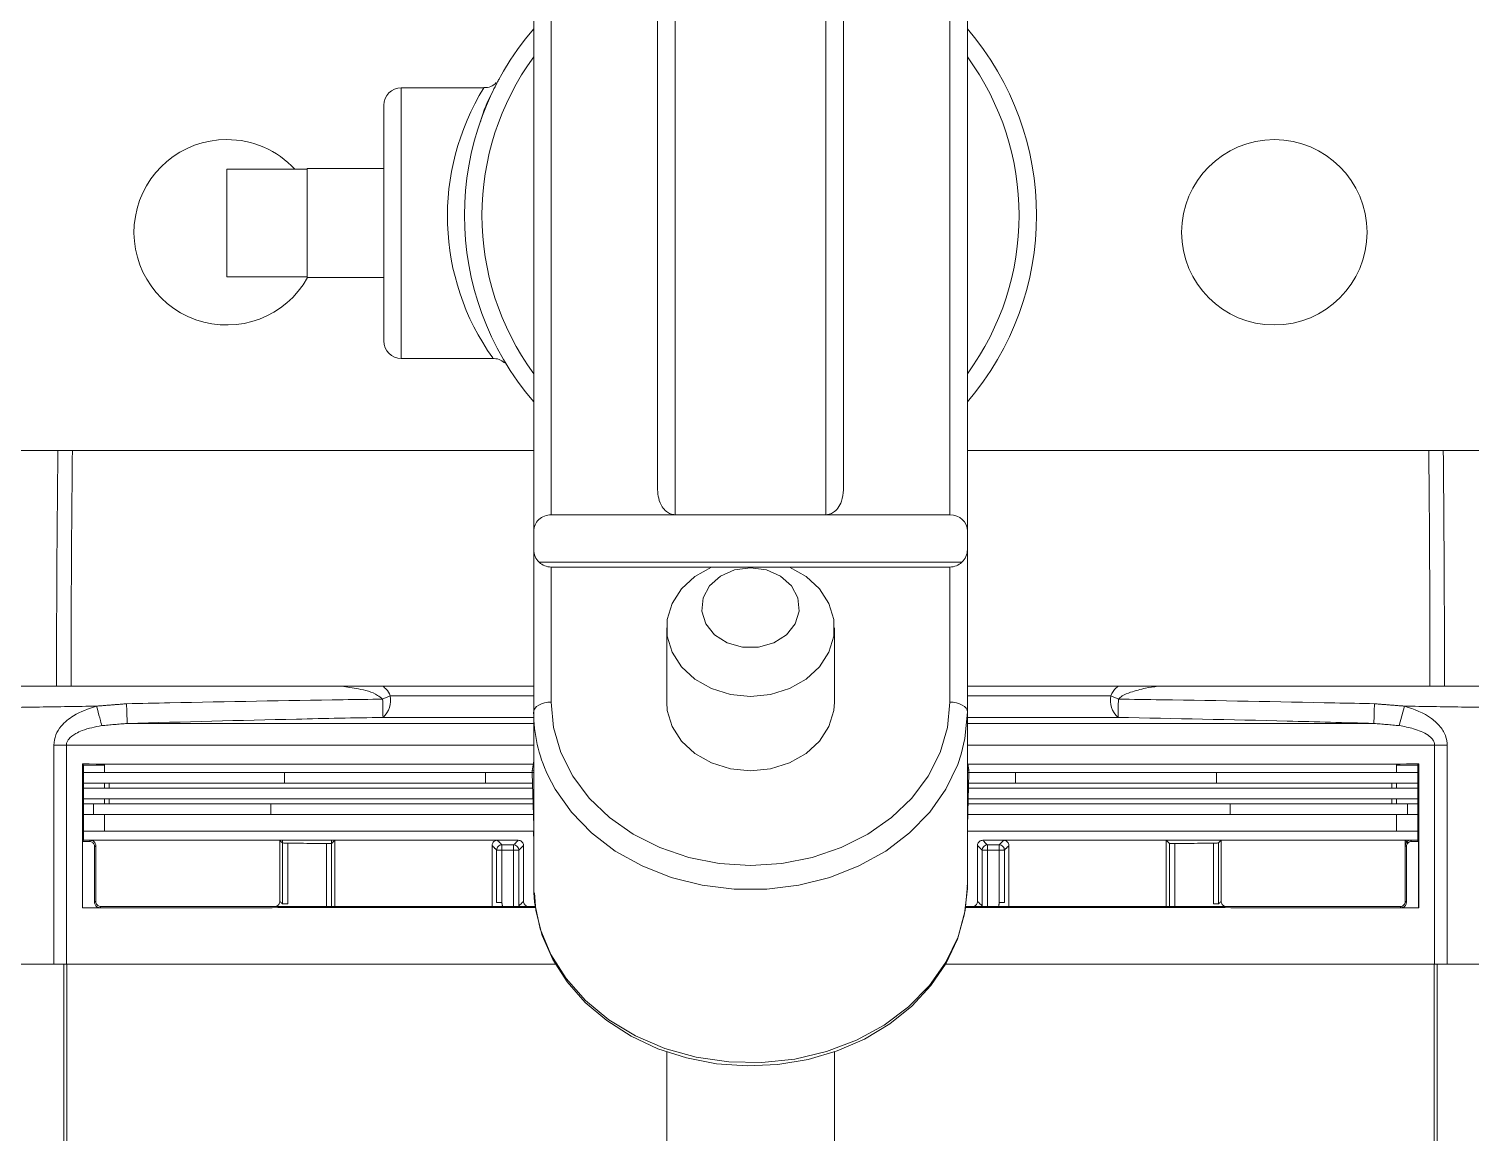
# Model space of a CAD drawing. Extents: x 2 to 136, y 1 to 99.
# Drawn here: x 55.13 to 59.26, y 88.084 to 91.246 of the extents above; entities that cross this region are included whole.
import ezdxf

# ---------------------------------------------------------------- set-up
doc = ezdxf.new("R2010")
doc.units = 0
doc.header["$MEASUREMENT"] = 0
doc.linetypes.add('SLD-Solid', pattern=[0])
doc.layers.add('OBJECT', color=7, linetype='CONTINUOUS')

msp = doc.modelspace()

# ---------------------------------------------------------------- linework, layer by layer
at = {"layer": 'OBJECT', "linetype": 'SLD-Solid', "lineweight": 15}
for p, q in [((56.9304, 89.9259), (56.9304, 92.031)), ((56.9804, 92.031), (56.9804, 89.8544)), ((57.4124, 89.8544), (57.4124, 92.031)), ((57.4624, 92.031), (57.4624, 89.9259)), ((56.5754, 89.8074), (56.5754, 91.6907)), ((56.6254, 91.6907), (56.6254, 89.8544)), ((57.7674, 89.8544), (57.7674, 91.6907)), ((57.8174, 91.6907), (57.8174, 89.8074)), ((56.433, 91.077), (56.1964, 91.077)), ((56.1964, 91.077), (56.1964, 90.302)), ((56.1464, 90.352), (56.1464, 91.027)), ((55.6964, 90.8435), (55.9264, 90.8435)), ((55.6964, 90.5355), (55.6964, 90.8435)), ((56.1464, 90.8455), (55.9264, 90.8455)), ((55.9264, 90.8435), (55.9264, 90.8455)), ((55.9264, 90.7144), (55.9264, 90.8435)), ((55.9264, 90.6646), (55.9264, 90.7144)), ((55.9264, 90.5355), (55.9264, 90.6646)), ((55.6964, 90.5355), (55.9264, 90.5355)), ((55.9264, 90.5335), (55.9264, 90.5355)), ((55.9264, 90.5335), (56.1464, 90.5335)), ((56.1964, 90.302), (56.4581, 90.302)), ((56.5754, 90.0382), (54.9964, 90.0382)), ((59.3964, 90.0382), (57.8174, 90.0382)), ((56.6254, 89.8544), (56.9804, 89.8544)), ((56.9804, 89.8544), (57.4124, 89.8544)), ((57.7674, 89.8544), (57.4124, 89.8544)), ((56.5754, 89.8074), (56.5754, 89.7547)), ((57.8174, 89.7547), (57.8174, 89.8074)), ((56.5754, 89.2892), (56.5754, 89.7547)), ((57.8174, 89.7547), (57.8174, 89.2892)), ((56.5911, 89.7182), (57.8016, 89.7182)), ((57.7674, 89.7047), (56.6254, 89.7047)), ((56.6254, 89.7047), (56.6254, 89.3179)), ((57.7674, 89.3179), (57.7674, 89.7047)), ((56.9564, 89.5307), (56.9564, 89.3179)), ((57.4364, 89.3179), (57.4364, 89.5307)), ((55.2508, 89.3632), (55.2091, 89.3632)), ((55.2508, 89.3632), (56.5754, 89.3632)), ((56.1648, 89.3362), (56.5754, 89.3362)), ((57.8174, 89.3632), (59.1419, 89.3632)), ((57.8174, 89.3362), (58.2279, 89.3362)), ((59.1836, 89.3632), (59.1419, 89.3632)), ((59.0693, 89.3064), (59.0541, 89.2506)), ((55.4114, 89.2568), (56.5754, 89.2568)), ((56.5754, 89.2742), (56.1439, 89.2742)), ((56.5754, 89.2892), (56.5754, 89.1636)), ((57.8174, 89.2892), (57.8174, 89.1636)), ((58.2488, 89.2742), (57.8174, 89.2742)), ((57.8174, 89.2568), (58.9813, 89.2568)), ((55.2013, 89.1949), (55.2374, 89.1949)), ((55.2013, 88.5673), (55.2013, 89.1949)), ((55.2374, 89.1949), (55.2374, 88.5673)), ((56.5754, 89.1949), (55.2374, 89.1949)), ((59.1553, 89.1949), (57.8174, 89.1949)), ((59.1553, 88.5673), (59.1553, 89.1949)), ((59.1553, 89.1949), (59.1914, 89.1949)), ((59.1914, 89.1949), (59.1914, 88.5673)), ((55.283, 89.1407), (55.283, 88.729)), ((55.2859, 89.1373), (55.2864, 89.1373)), ((55.2859, 89.1373), (55.2859, 88.9223)), ((55.3464, 89.1401), (56.5739, 89.1401)), ((55.3464, 89.1401), (55.3464, 89.1161)), ((56.5754, 89.1636), (56.5754, 88.7937)), ((57.8174, 88.7937), (57.8174, 89.1636)), ((57.8185, 89.1401), (59.0464, 89.1401)), ((59.0464, 89.1401), (59.0464, 89.1161)), ((59.1064, 89.1373), (59.1068, 89.1373)), ((59.1068, 88.9223), (59.1068, 89.1373)), ((59.1097, 88.729), (59.1097, 89.1407)), ((55.3464, 89.1161), (55.2859, 89.1161)), ((55.3464, 89.1161), (56.5714, 89.1161)), ((55.8615, 89.0861), (55.8615, 89.1161)), ((56.4371, 89.0861), (56.4371, 89.1161)), ((56.5754, 89.1225), (56.5714, 89.1232)), ((56.5714, 89.1176), (56.5714, 89.1228)), ((56.5754, 89.1161), (56.5714, 89.1161)), ((56.5754, 88.9633), (56.5714, 89.1145)), ((57.8214, 89.1232), (57.8174, 89.1225)), ((57.8174, 89.1161), (57.8213, 89.1161)), ((57.8174, 88.9633), (57.8213, 89.1145)), ((57.8213, 89.1161), (59.0464, 89.1161)), ((57.8214, 89.1176), (57.8214, 89.1228)), ((57.9556, 89.0861), (57.9556, 89.1161)), ((58.5312, 89.0861), (58.5312, 89.1161)), ((59.1068, 89.1161), (59.0464, 89.1161)), ((55.2859, 89.0861), (55.3464, 89.0861)), ((55.2859, 89.0712), (55.3464, 89.0712)), ((55.3464, 89.0712), (55.3464, 89.0861)), ((55.3464, 89.0861), (55.36, 89.0861)), ((55.36, 89.0712), (55.3464, 89.0712)), ((56.5717, 89.0861), (55.36, 89.0861)), ((55.36, 89.0861), (55.36, 89.0712)), ((56.5725, 89.0712), (55.36, 89.0712)), ((59.0327, 89.0712), (57.8202, 89.0712)), ((59.0327, 89.0861), (57.821, 89.0861)), ((59.0327, 89.0861), (59.0464, 89.0861)), ((59.0327, 89.0712), (59.0327, 89.0861)), ((59.0464, 89.0712), (59.0327, 89.0712)), ((59.0464, 89.0861), (59.0464, 89.0712)), ((59.0464, 89.0861), (59.1068, 89.0861)), ((59.0464, 89.0712), (59.1068, 89.0712)), ((55.2859, 89.0412), (55.3464, 89.0412)), ((55.2859, 89.0263), (55.3464, 89.0263)), ((55.3149, 88.9963), (55.3149, 89.0263)), ((55.3464, 89.0263), (55.3464, 89.0412)), ((55.3464, 89.0412), (55.36, 89.0412)), ((55.36, 89.0263), (55.3464, 89.0263)), ((56.5721, 89.0412), (55.36, 89.0412)), ((55.36, 89.0412), (55.36, 89.0263)), ((56.5725, 89.0263), (55.36, 89.0263)), ((55.8232, 88.9963), (55.8232, 89.0263)), ((59.0327, 89.0263), (57.8202, 89.0263)), ((59.0327, 89.0412), (57.8206, 89.0412)), ((58.5695, 88.9963), (58.5695, 89.0263)), ((59.0327, 89.0412), (59.0464, 89.0412)), ((59.0327, 89.0263), (59.0327, 89.0412)), ((59.0464, 89.0263), (59.0327, 89.0263)), ((59.0464, 89.0412), (59.0464, 89.0263)), ((59.0464, 89.0412), (59.1068, 89.0412)), ((59.0464, 89.0263), (59.1068, 89.0263)), ((59.0778, 88.9963), (59.0778, 89.0263)), ((55.2859, 88.9963), (55.3464, 88.9963)), ((55.3464, 88.9483), (55.3464, 88.9963)), ((56.5733, 88.9963), (55.3464, 88.9963)), ((59.0464, 88.9963), (57.8194, 88.9963)), ((59.0464, 88.9483), (59.0464, 88.9963)), ((59.0464, 88.9963), (59.1068, 88.9963)), ((55.2859, 88.9483), (55.3464, 88.9483)), ((56.5746, 88.9483), (55.3464, 88.9483)), ((56.5746, 88.9483), (56.5754, 88.9184)), ((57.8181, 88.9483), (57.8174, 88.9184)), ((59.0464, 88.9483), (57.8181, 88.9483)), ((59.0464, 88.9483), (59.1068, 88.9483)), ((55.2864, 88.9223), (55.2859, 88.9223)), ((55.2864, 88.9223), (55.2864, 88.9222)), ((55.2874, 88.9223), (55.2864, 88.9223)), ((55.3064, 88.9223), (55.2874, 88.9223)), ((55.8484, 88.9223), (55.3214, 88.9223)), ((55.3214, 88.907), (55.3214, 88.9076)), ((55.3214, 88.7476), (55.3214, 88.907)), ((55.8484, 88.9223), (55.8484, 88.7475)), ((55.856, 88.7399), (55.856, 88.9147)), ((55.8563, 88.9146), (55.8564, 88.9223)), ((55.9964, 88.9223), (55.8564, 88.9223)), ((55.871, 88.9141), (55.871, 88.7399)), ((55.9817, 88.7323), (55.9817, 88.9129)), ((55.9963, 88.913), (55.9964, 88.9223)), ((55.9967, 88.9131), (55.9967, 88.7323)), ((56.4564, 88.9223), (56.006, 88.9223)), ((56.006, 88.9223), (56.006, 88.7323)), ((56.4564, 88.7323), (56.4564, 88.9072)), ((56.4693, 88.8942), (56.4843, 88.8942)), ((56.4693, 88.7438), (56.4693, 88.8942)), ((56.4843, 88.8942), (56.4843, 88.7438)), ((56.5329, 88.894), (56.5179, 88.894)), ((56.5179, 88.7338), (56.5179, 88.894)), ((56.5329, 88.894), (56.5329, 88.7338)), ((56.5464, 88.9072), (56.5464, 88.7474)), ((57.8464, 88.9072), (57.8464, 88.7474)), ((57.8598, 88.7338), (57.8598, 88.894)), ((57.8748, 88.894), (57.8598, 88.894)), ((57.8748, 88.894), (57.8748, 88.7338)), ((57.9084, 88.7438), (57.9084, 88.8942)), ((57.9084, 88.8942), (57.9234, 88.8942)), ((57.9234, 88.8942), (57.9234, 88.7438)), ((58.3867, 88.9223), (57.9364, 88.9223)), ((57.9364, 88.7323), (57.9364, 88.9072)), ((58.3867, 88.9223), (58.3867, 88.7323)), ((58.396, 88.7323), (58.396, 88.9131)), ((58.411, 88.9129), (58.411, 88.7323)), ((58.5217, 88.7399), (58.5217, 88.9141)), ((58.5367, 88.9147), (58.5367, 88.7399)), ((58.5443, 88.9223), (58.5443, 88.7475)), ((59.0714, 88.9223), (58.5443, 88.9223)), ((59.0714, 88.907), (59.0714, 88.9223)), ((59.1053, 88.9223), (59.0714, 88.9223)), ((59.0714, 88.7476), (59.0714, 88.907)), ((59.1068, 88.9223), (59.1064, 88.9223)), ((56.5754, 88.7937), (56.5759, 88.7722)), ((55.3214, 88.747), (55.3214, 88.7476)), ((56.5792, 88.7323), (55.5714, 88.7323)), ((55.871, 88.7399), (55.856, 88.7399)), ((56.4693, 88.7438), (56.4843, 88.7438)), ((58.8214, 88.7323), (57.813, 88.7323)), ((57.9084, 88.7438), (57.9234, 88.7438)), ((58.5367, 88.7399), (58.5217, 88.7399)), ((59.0714, 88.747), (59.0714, 88.7476)), ((54.9326, 88.5673), (55.2299, 88.5673)), ((55.2299, 88.5673), (55.2386, 88.5673)), ((55.2299, 87.9873), (55.2299, 88.5673)), ((56.6377, 88.5673), (55.2386, 88.5673)), ((55.2386, 87.9873), (55.2386, 88.5673)), ((59.1541, 88.5673), (57.7557, 88.5673)), ((59.1628, 88.5673), (59.1541, 88.5673)), ((59.1541, 87.9873), (59.1541, 88.5673)), ((59.4601, 88.5673), (59.1628, 88.5673)), ((59.1628, 87.9873), (59.1628, 88.5673)), ((56.9564, 88.3172), (56.9564, 87.7589)), ((57.4364, 87.7589), (57.4364, 88.3166))]:
    msp.add_line(p, q, dxfattribs=at)
at = {"layer": 'OBJECT', "linetype": 'SLD-Solid', "lineweight": 15, "flags": 128}
for points in [[(57.3081, 89.7047), (57.3555, 89.6779), (57.3939, 89.6424), (57.4208, 89.6004), (57.4346, 89.5544), (57.4346, 89.507), (57.4208, 89.461), (57.3939, 89.419), (57.3555, 89.3835), (57.3079, 89.3566), (57.2538, 89.3398), (57.1964, 89.3341), (57.1389, 89.3398), (57.0848, 89.3566), (57.0372, 89.3835), (56.9988, 89.419), (56.972, 89.461), (56.9581, 89.507), (56.9581, 89.5544), (56.972, 89.6004), (56.9988, 89.6424), (57.0372, 89.6779), (57.0846, 89.7047)], [(57.1964, 89.7027), (57.1509, 89.6965), (57.1104, 89.6786), (57.0792, 89.6508), (57.0606, 89.6162), (57.0568, 89.5786), (57.0681, 89.542), (57.0934, 89.5104), (57.1297, 89.4872), (57.1733, 89.4749), (57.2194, 89.4749), (57.263, 89.4872), (57.2994, 89.5104), (57.3246, 89.542), (57.3359, 89.5786), (57.3321, 89.6162), (57.3136, 89.6508), (57.2823, 89.6786), (57.2418, 89.6965), (57.1964, 89.7027)], [(55.3234, 89.3064), (55.3259, 89.2975), (55.3282, 89.2887), (55.3305, 89.2804), (55.3326, 89.2726), (55.3345, 89.2656), (55.3362, 89.2595), (55.3375, 89.2545), (55.3386, 89.2506)], [(56.5754, 89.2892), (56.5763, 89.2948), (56.5792, 89.3002), (56.5838, 89.3052), (56.59, 89.3095), (56.5976, 89.3131), (56.6062, 89.3157), (56.6156, 89.3174), (56.6254, 89.3179)], [(56.6254, 89.3179), (56.6324, 89.2447), (56.6533, 89.1734), (56.6876, 89.1056), (56.7344, 89.043), (56.7926, 88.9872), (56.8607, 88.9395), (56.9371, 88.9012), (57.0199, 88.8731), (57.107, 88.8559), (57.1964, 88.8502), (57.2857, 88.8559), (57.3728, 88.8731), (57.4556, 88.9012), (57.532, 88.9395), (57.6001, 88.9872), (57.6583, 89.043), (57.7051, 89.1056), (57.7394, 89.1734), (57.7603, 89.2447), (57.7674, 89.3179)], [(56.9564, 89.3179), (56.9581, 89.2942), (56.972, 89.2482), (56.9988, 89.2062), (57.0372, 89.1708), (57.0848, 89.1438), (57.1389, 89.127), (57.1964, 89.1213)], [(57.1964, 89.1213), (57.2538, 89.127), (57.3079, 89.1438), (57.3555, 89.1708), (57.3939, 89.2062), (57.4208, 89.2482), (57.4346, 89.2942), (57.4364, 89.3179)], [(57.8174, 89.2892), (57.8164, 89.2948), (57.8135, 89.3002), (57.8089, 89.3052), (57.8027, 89.3095), (57.7951, 89.3131), (57.7865, 89.3157), (57.7771, 89.3174), (57.7674, 89.3179)], [(57.8174, 89.2892), (57.8104, 89.2134), (57.7996, 89.1686)], [(57.7996, 89.1686), (57.7898, 89.1393), (57.7559, 89.0685), (57.7094, 89.0027), (57.6516, 88.9432), (57.5835, 88.8915), (57.5069, 88.8487), (57.4232, 88.8157), (57.3345, 88.7933), (57.2428, 88.782), (57.1499, 88.782), (57.0582, 88.7933), (56.9695, 88.8157), (56.8859, 88.8487), (56.8092, 88.8915), (56.7411, 88.9432), (56.6833, 89.0027), (56.6369, 89.0685), (56.6156, 89.109)], [(56.4844, 88.9092), (56.4844, 88.9088), (56.4844, 88.9079), (56.4844, 88.9065), (56.4844, 88.9047), (56.4844, 88.9024), (56.4843, 88.8998), (56.4843, 88.8971), (56.4843, 88.8942)], [(56.518, 88.909), (56.518, 88.9086), (56.518, 88.9077), (56.5179, 88.9063), (56.5179, 88.9045), (56.5179, 88.9022), (56.5179, 88.8996), (56.5179, 88.8969), (56.5179, 88.894)], [(57.8748, 88.894), (57.8748, 88.8969), (57.8748, 88.8996), (57.8748, 88.9022), (57.8748, 88.9045), (57.8748, 88.9063), (57.8748, 88.9077), (57.8747, 88.9086), (57.8747, 88.909)], [(57.9084, 88.8942), (57.9084, 88.8971), (57.9084, 88.8998), (57.9083, 88.9024), (57.9083, 88.9047), (57.9083, 88.9065), (57.9083, 88.9079), (57.9083, 88.9088), (57.9083, 88.9092)], [(56.5759, 88.7722), (56.5781, 88.7455), (56.5943, 88.669), (56.6245, 88.5953), (56.668, 88.5263), (56.7239, 88.4635), (56.7908, 88.4085), (56.8671, 88.3624), (56.9511, 88.3263), (57.0408, 88.3012), (57.1342, 88.2875), (57.229, 88.2857), (57.323, 88.2957), (57.4141, 88.3173), (57.5001, 88.35), (57.5791, 88.3931), (57.6491, 88.4455), (57.7085, 88.506), (57.756, 88.5732), (57.7905, 88.6456), (57.8111, 88.7214), (57.8174, 88.7937)], [(56.5773, 88.7713), (56.5814, 88.7216), (56.5997, 88.65), (56.6298, 88.5813), (56.6712, 88.517), (56.7232, 88.4581), (56.7846, 88.4058), (56.8544, 88.3613), (56.9311, 88.3254), (57.0132, 88.2989), (57.0991, 88.2823), (57.1869, 88.276), (57.2749, 88.2801), (57.3615, 88.2945), (57.4447, 88.319), (57.5231, 88.3532), (57.5949, 88.3963), (57.6587, 88.4477), (57.713, 88.5061), (57.7569, 88.5705), (57.7892, 88.6393), (57.8094, 88.7112), (57.8173, 88.7845), (57.8167, 88.7938)]]:
    msp.add_lwpolyline(points, dxfattribs=at)
at = {"layer": 'OBJECT', "linetype": 'SLD-Solid', "lineweight": 15}
msp.add_circle((58.6964, 90.6632), 0.2655, dxfattribs=at)
for centre, radius, start, end in [((57.1964, 90.7117), 0.819, 139.3094, 220.6906), ((57.1964, 90.7117), 0.819, 319.3094, 40.6906), ((57.1964, 90.7117), 0.769, 143.8565, 216.1435), ((57.1964, 90.7117), 0.769, 323.8565, 36.1435), ((56.1964, 91.027), 0.05, 90, 180), ((57.0282, 90.709), 0.6997, 148.268, 215.4449), ((56.4351, 91.1218), 0.0446, 267.3105, 318.2658), ((55.6964, 90.6632), 0.2655, 90, 330.7571), ((55.6964, 90.6632), 0.2655, 42.773, 90), ((56.1964, 90.352), 0.05, 180, 270), ((56.4608, 90.2562), 0.0455, 47.0999, 93.5077), ((56.6254, 89.7547), 0.05, 180, 226.8214), ((57.7674, 89.7547), 0.05, 313.1786, 0), ((56.6254, 89.7547), 0.05, 226.8214, 270), ((57.7674, 89.7547), 0.05, 270, 313.1786), ((55.9874, 89.7048), 0.4091, 292.3442, 295.6976), ((56.0998, 89.3235), 0.0662, 311.8358, 10.9779), ((58.2929, 89.3235), 0.0662, 169.0221, 228.1642), ((58.4053, 89.7048), 0.4091, 244.3024, 247.6558), ((72.2908, 89.7799), 16.8876, 181.58369, 181.77508), ((68.7772, 89.5512), 12.6363, 181.01937, 181.25597), ((45.6155, 89.5512), 12.6363, 358.74403, 358.98063), ((42.1019, 89.7799), 16.8876, 358.22492, 358.41631), ((57.0054, 89.2907), 0.4301, 180.2015, 204.9991), ((56.6914, 89.1228), 0.12, 179.8086, 180), ((56.6914, 89.1176), 0.12, 180, 180.7501), ((56.6914, 89.1176), 0.12, 180.7501, 181.5), ((57.7014, 89.1176), 0.12, 359.2499, 0), ((57.7014, 89.1176), 0.12, 358.5, 359.2499), ((57.7014, 89.1228), 0.12, 0, 0.1914), ((56.4843, 88.8942), 0.015, 89.7105, 179.9532), ((56.5179, 88.894), 0.015, 0.0453, 89.6349), ((57.8748, 88.894), 0.015, 90.3651, 179.9547), ((57.9084, 88.8942), 0.015, 0.0468, 90.2895)]:
    msp.add_arc(centre, radius, start, end, dxfattribs=at)
for centre, start_param, end_param in [((56.6254, 89.8074), 1.570796, 3.141593), ((57.7674, 89.8074), 0, 1.570796)]:
    msp.add_ellipse(centre, major_axis=(0.05, 0), ratio=0.938361, start_param=start_param, end_param=end_param, dxfattribs=at)
for points, knots in [([(56.423, 90.9796), (56.4239, 90.9826), (56.4355, 91.0237), (56.4551, 91.0597), (56.4713, 91.093), (56.4746, 91.099), (56.4763, 91.1019)], [0, 0, 0, 0, 0.03785, 0.511788, 0.755951, 1, 1, 1, 1]), ([(56.501, 90.279), (56.5011, 90.2788), (56.5018, 90.2777), (56.5003, 90.2799), (56.4951, 90.2889), (56.4923, 90.2937)], [0, 0, 0, 0, 0.078613, 0.511418, 1, 1, 1, 1]), ([(55.2091, 89.3632), (55.2092, 89.4463), (55.2093, 89.6713), (55.2116, 89.8963), (55.2131, 90.0382)], [0, 0, 0, 0, 0.369457, 1, 1, 1, 1]), ([(55.2544, 90.0382), (55.2531, 89.8963), (55.251, 89.6713), (55.2508, 89.4463), (55.2508, 89.3632)], [0, 0, 0, 0, 0.630694, 1, 1, 1, 1]), ([(59.1419, 89.3632), (59.1419, 89.4427), (59.1417, 89.6677), (59.1399, 89.8927), (59.1388, 90.0382)], [0, 0, 0, 0, 0.353318, 1, 1, 1, 1]), ([(59.1802, 90.0382), (59.1814, 89.8927), (59.1833, 89.6677), (59.1835, 89.4427), (59.1836, 89.3632)], [0, 0, 0, 0, 0.646537, 1, 1, 1, 1]), ([(56.9804, 89.8544), (56.9759, 89.8549), (56.967, 89.8559), (56.9539, 89.864), (56.9412, 89.8788), (56.9321, 89.9007), (56.9309, 89.9177), (56.9304, 89.9259)], [0, 0, 0, 0, 0.138343, 0.27604, 0.470202, 0.74205, 1, 1, 1, 1]), ([(57.4624, 89.9259), (57.4614, 89.9147), (57.4597, 89.8958), (57.448, 89.8739), (57.4354, 89.8614), (57.4232, 89.8552), (57.4156, 89.8546), (57.4124, 89.8544)], [0, 0, 0, 0, 0.350281, 0.585229, 0.760499, 0.899707, 1, 1, 1, 1]), ([(55.2091, 89.3632), (55.1778, 89.3632), (55.1219, 89.3632), (55.066, 89.3632), (55.0414, 89.3632)], [0, 0, 0, 0, 0.56, 1, 1, 1, 1]), ([(56.1429, 89.3264), (56.1382, 89.3302), (56.1183, 89.3462), (56.0763, 89.3561), (56.0414, 89.361), (56.0254, 89.3632)], [0, 0, 0, 0, 0.142492, 0.608092, 1, 1, 1, 1]), ([(56.1434, 89.3632), (56.1468, 89.3606), (56.156, 89.3536), (56.1614, 89.3429), (56.1648, 89.3362)], [0, 0, 0, 0, 0.372714, 1, 1, 1, 1]), ([(58.2279, 89.3362), (58.2322, 89.3445), (58.2376, 89.3552), (58.2468, 89.3618), (58.2487, 89.3632)], [0, 0, 0, 0, 0.785748, 1, 1, 1, 1]), ([(58.3624, 89.3632), (58.3508, 89.3616), (58.3244, 89.358), (58.2906, 89.3484), (58.2636, 89.3384), (58.2534, 89.3296), (58.2498, 89.3264)], [0, 0, 0, 0, 0.293555, 0.667633, 0.881098, 1, 1, 1, 1]), ([(59.1836, 89.3632), (59.2149, 89.3632), (59.2708, 89.3632), (59.3267, 89.3632), (59.3513, 89.3632)], [0, 0, 0, 0, 0.56, 1, 1, 1, 1]), ([(55.2013, 89.1949), (55.2025, 89.2048), (55.205, 89.2246), (55.2249, 89.2544), (55.2632, 89.2861), (55.3006, 89.2987), (55.3234, 89.3064)], [0, 0, 0, 0, 0.167941, 0.334633, 0.594445, 1, 1, 1, 1]), ([(55.4097, 89.3132), (55.4511, 89.3141), (55.6577, 89.3184), (55.9021, 89.3229), (56.1051, 89.3259), (56.1429, 89.3264)], [0, 0, 0, 0, 0.169099, 0.845499, 1, 1, 1, 1]), ([(58.2498, 89.3264), (58.2911, 89.3258), (58.4978, 89.3228), (58.7422, 89.3183), (58.9452, 89.314), (58.983, 89.3132)], [0, 0, 0, 0, 0.169099, 0.845499, 1, 1, 1, 1]), ([(59.0693, 89.3064), (59.0967, 89.2969), (59.1348, 89.2836), (59.1725, 89.2485), (59.1888, 89.2218), (59.1907, 89.2027), (59.1914, 89.1949)], [0, 0, 0, 0, 0.484963, 0.675898, 0.868393, 1, 1, 1, 1]), ([(56.1439, 89.2742), (56.0613, 89.2726), (55.8171, 89.2678), (55.5729, 89.2612), (55.4114, 89.2568)], [0, 0, 0, 0, 0.33844, 1, 1, 1, 1]), ([(58.9813, 89.2568), (58.8987, 89.2591), (58.6545, 89.2659), (58.4103, 89.2709), (58.2488, 89.2742)], [0, 0, 0, 0, 0.33844, 1, 1, 1, 1]), ([(55.3386, 89.2506), (55.3196, 89.2469), (55.294, 89.2419), (55.2624, 89.2276), (55.2468, 89.2168), (55.239, 89.2045), (55.2375, 89.1985), (55.2374, 89.1954), (55.2374, 89.1949)], [0, 0, 0, 0, 0.476054, 0.640497, 0.854535, 0.926507, 0.987724, 1, 1, 1, 1]), ([(59.1553, 89.1949), (59.155, 89.1976), (59.1543, 89.2037), (59.1479, 89.2138), (59.1294, 89.2295), (59.0964, 89.2424), (59.0679, 89.248), (59.0541, 89.2506)], [0, 0, 0, 0, 0.064308, 0.144324, 0.280228, 0.653315, 1, 1, 1, 1]), ([(55.283, 89.1407), (55.3888, 89.1406), (55.6007, 89.1404), (55.9452, 89.1403), (56.2703, 89.1402), (56.4841, 89.1401), (56.5743, 89.1401)], [0, 0, 0, 0, 0.267888, 0.536631, 0.804519, 1, 1, 1, 1]), ([(57.8184, 89.1401), (57.9363, 89.1401), (58.1772, 89.1402), (58.5135, 89.1403), (58.8286, 89.1405), (59.016, 89.1406), (59.1097, 89.1407)], [0, 0, 0, 0, 0.256595, 0.524344, 0.762172, 1, 1, 1, 1]), ([(55.2831, 88.919), (55.2839, 88.9198), (55.2849, 88.9209), (55.286, 88.922), (55.2863, 88.9223)], [0, 0, 0, 0, 0.705899, 1, 1, 1, 1]), ([(55.2831, 88.919), (55.2861, 88.919), (55.292, 88.919), (55.2986, 88.919), (55.3024, 88.919), (55.3031, 88.919)], [0, 0, 0, 0, 0.44189, 0.883774, 1, 1, 1, 1]), ([(55.3063, 88.9223), (55.3052, 88.9223), (55.2985, 88.9223), (55.2918, 88.9223), (55.2863, 88.9223)], [0, 0, 0, 0, 0.173077, 1, 1, 1, 1]), ([(55.3031, 88.919), (55.3034, 88.9193), (55.3045, 88.9204), (55.3055, 88.9215), (55.3063, 88.9223)], [0, 0, 0, 0, 0.248517, 1, 1, 1, 1]), ([(55.3182, 88.9038), (55.318, 88.9053), (55.3178, 88.9083), (55.3158, 88.9124), (55.3127, 88.9158), (55.3084, 88.9185), (55.305, 88.9188), (55.3031, 88.919)], [0, 0, 0, 0, 0.172261, 0.344036, 0.527768, 0.740235, 1, 1, 1, 1]), ([(55.3064, 88.9223), (55.3079, 88.9221), (55.311, 88.9219), (55.3156, 88.9195), (55.3191, 88.9157), (55.321, 88.9113), (55.3213, 88.9086), (55.3214, 88.9075)], [0, 0, 0, 0, 0.209426, 0.41817, 0.637117, 0.857381, 1, 1, 1, 1]), ([(55.3214, 88.9075), (55.3214, 88.9074), (55.3214, 88.9072), (55.3214, 88.9071), (55.3214, 88.907)], [0, 0, 0, 0, 0.756227, 1, 1, 1, 1]), ([(55.8484, 88.9223), (55.8486, 88.9222), (55.849, 88.9217), (55.8501, 88.9206), (55.8516, 88.9191), (55.8531, 88.9175), (55.8546, 88.9161), (55.8554, 88.9152), (55.856, 88.9147)], [0, 0, 0, 0, 0.060382, 0.181146, 0.422674, 0.664203, 0.784967, 1, 1, 1, 1]), ([(55.8563, 88.9146), (55.8568, 88.9146), (55.8578, 88.9145), (55.8612, 88.9143), (55.8657, 88.9142), (55.8692, 88.9141), (55.871, 88.9141)], [0, 0, 0, 0, 0.24613, 0.492253, 0.738351, 1, 1, 1, 1]), ([(55.871, 88.9141), (55.876, 88.9141), (55.8945, 88.9138), (55.9256, 88.9135), (55.9574, 88.9131), (55.9759, 88.913), (55.9817, 88.9129)], [0, 0, 0, 0, 0.13758, 0.498668, 0.841976, 1, 1, 1, 1]), ([(55.9817, 88.9129), (55.9834, 88.9129), (55.9868, 88.9128), (55.9913, 88.9129), (55.9947, 88.9129), (55.9957, 88.913), (55.9963, 88.913)], [0, 0, 0, 0, 0.25593, 0.512166, 0.768479, 1, 1, 1, 1]), ([(56.006, 88.9223), (56.0059, 88.9221), (56.0049, 88.9212), (56.0037, 88.92), (56.0022, 88.9185), (56.0011, 88.9174), (55.9997, 88.9161), (55.9983, 88.9146), (55.9972, 88.9136), (55.9967, 88.9131)], [0, 0, 0, 0, 0.05859, 0.292948, 0.410128, 0.527307, 0.655769, 0.848462, 1, 1, 1, 1]), ([(56.4713, 88.9223), (56.4702, 88.9222), (56.4673, 88.922), (56.463, 88.9201), (56.4593, 88.9167), (56.4568, 88.9122), (56.4565, 88.9089), (56.4564, 88.9072)], [0, 0, 0, 0, 0.154512, 0.370359, 0.58189, 0.790898, 1, 1, 1, 1]), ([(56.5314, 88.9223), (56.5288, 88.9223), (56.5188, 88.9223), (56.4988, 88.9223), (56.4813, 88.9223), (56.4713, 88.9223)], [0, 0, 0, 0, 0.125776, 0.500813, 1, 1, 1, 1]), ([(56.4713, 88.9223), (56.4716, 88.9221), (56.4729, 88.9207), (56.4758, 88.9178), (56.4799, 88.9137), (56.4829, 88.9106), (56.4844, 88.9092)], [0, 0, 0, 0, 0.060123, 0.300621, 0.664958, 1, 1, 1, 1]), ([(56.4844, 88.9092), (56.4944, 88.9091), (56.5056, 88.9091), (56.5168, 88.909), (56.518, 88.909)], [0, 0, 0, 0, 0.893949, 1, 1, 1, 1]), ([(56.518, 88.909), (56.5181, 88.9091), (56.5193, 88.9103), (56.5221, 88.9131), (56.5264, 88.9174), (56.5297, 88.9207), (56.5314, 88.9223)], [0, 0, 0, 0, 0.030039, 0.264373, 0.632187, 1, 1, 1, 1]), ([(56.5464, 88.9074), (56.5463, 88.9085), (56.5461, 88.9112), (56.5443, 88.9154), (56.5409, 88.9193), (56.5364, 88.9218), (56.533, 88.9222), (56.5314, 88.9223)], [0, 0, 0, 0, 0.139108, 0.354907, 0.570672, 0.785286, 1, 1, 1, 1]), ([(57.8464, 88.9074), (57.8464, 88.9085), (57.8466, 88.9112), (57.8484, 88.9154), (57.8518, 88.9193), (57.8563, 88.9218), (57.8597, 88.9222), (57.8613, 88.9223)], [0, 0, 0, 0, 0.139108, 0.354907, 0.570672, 0.785286, 1, 1, 1, 1]), ([(57.8613, 88.9223), (57.8616, 88.9221), (57.8629, 88.9208), (57.8659, 88.9178), (57.8701, 88.9136), (57.8732, 88.9105), (57.8747, 88.909)], [0, 0, 0, 0, 0.058583, 0.292918, 0.660731, 1, 1, 1, 1]), ([(57.9214, 88.9223), (57.9189, 88.9223), (57.9089, 88.9223), (57.8889, 88.9223), (57.8714, 88.9223), (57.8614, 88.9223)], [0, 0, 0, 0, 0.124522, 0.499558, 1, 1, 1, 1]), ([(57.8747, 88.909), (57.8847, 88.909), (57.8959, 88.9091), (57.9071, 88.9092), (57.9083, 88.9092)], [0, 0, 0, 0, 0.893949, 1, 1, 1, 1]), ([(57.9083, 88.9092), (57.9084, 88.9093), (57.9096, 88.9105), (57.9124, 88.9133), (57.9166, 88.9175), (57.9198, 88.9207), (57.9214, 88.9223)], [0, 0, 0, 0, 0.030828, 0.271325, 0.635663, 1, 1, 1, 1]), ([(57.9364, 88.9072), (57.9363, 88.9083), (57.9361, 88.911), (57.9344, 88.9153), (57.9309, 88.9192), (57.9264, 88.9218), (57.923, 88.9222), (57.9214, 88.9223)], [0, 0, 0, 0, 0.132086, 0.346838, 0.565443, 0.785527, 1, 1, 1, 1]), ([(58.3867, 88.9223), (58.3883, 88.9207), (58.3912, 88.9178), (58.3943, 88.9147), (58.3958, 88.9133), (58.396, 88.9131)], [0, 0, 0, 0, 0.520227, 0.948542, 1, 1, 1, 1]), ([(58.3964, 88.9223), (58.3947, 88.9223), (58.3915, 88.9223), (58.3883, 88.9223), (58.3867, 88.9223)], [0, 0, 0, 0, 0.499997, 1, 1, 1, 1]), ([(58.396, 88.9131), (58.3962, 88.9131), (58.3966, 88.913), (58.3993, 88.9129), (58.4032, 88.9129), (58.4073, 88.9129), (58.41, 88.9129), (58.411, 88.9129)], [0, 0, 0, 0, 0.218376, 0.436761, 0.655077, 0.873327, 1, 1, 1, 1]), ([(58.5364, 88.9223), (58.5248, 88.9223), (58.5016, 88.9223), (58.4551, 88.9223), (58.4198, 88.9223), (58.3964, 88.9223)], [0, 0, 0, 0, 0.250102, 0.500204, 1, 1, 1, 1]), ([(58.5217, 88.9141), (58.5166, 88.9141), (58.4982, 88.9138), (58.4671, 88.9135), (58.4353, 88.9131), (58.4168, 88.913), (58.411, 88.9129)], [0, 0, 0, 0, 0.137973, 0.499117, 0.842425, 1, 1, 1, 1]), ([(58.5217, 88.9141), (58.5234, 88.9141), (58.5268, 88.9142), (58.5313, 88.9143), (58.5347, 88.9145), (58.5364, 88.9146), (58.5367, 88.9147), (58.5367, 88.9147)], [0, 0, 0, 0, 0.21828, 0.436555, 0.654896, 0.873318, 1, 1, 1, 1]), ([(58.5364, 88.9223), (58.5377, 88.9223), (58.5403, 88.9223), (58.543, 88.9223), (58.5443, 88.9223)], [0, 0, 0, 0, 0.500014, 1, 1, 1, 1]), ([(58.5443, 88.9223), (58.543, 88.921), (58.5404, 88.9184), (58.5379, 88.9159), (58.5367, 88.9147)], [0, 0, 0, 0, 0.524975, 1, 1, 1, 1]), ([(59.0714, 88.9076), (59.0716, 88.9093), (59.0719, 88.9126), (59.0748, 88.9173), (59.079, 88.9207), (59.0832, 88.9222), (59.0856, 88.9223), (59.0864, 88.9223)], [0, 0, 0, 0, 0.22009, 0.439946, 0.66243, 0.885034, 1, 1, 1, 1]), ([(59.0714, 88.9223), (59.0735, 88.9202), (59.0758, 88.918), (59.0781, 88.9157), (59.0782, 88.9156)], [0, 0, 0, 0, 0.955873, 1, 1, 1, 1]), ([(59.0714, 88.907), (59.0714, 88.9072), (59.0714, 88.9074), (59.0714, 88.9075), (59.0714, 88.9076)], [0, 0, 0, 0, 0.637815, 1, 1, 1, 1]), ([(59.0896, 88.919), (59.0875, 88.9188), (59.0834, 88.9183), (59.0786, 88.9147), (59.0756, 88.9101), (59.0746, 88.9063), (59.0746, 88.9042), (59.0746, 88.9038)], [0, 0, 0, 0, 0.29148, 0.560989, 0.754894, 0.949735, 1, 1, 1, 1]), ([(59.0864, 88.9223), (59.0873, 88.9223), (59.0939, 88.9223), (59.1006, 88.9223), (59.1064, 88.9223)], [0, 0, 0, 0, 0.127494, 1, 1, 1, 1]), ([(59.0864, 88.9223), (59.0866, 88.922), (59.0877, 88.921), (59.0888, 88.9199), (59.0896, 88.919)], [0, 0, 0, 0, 0.244689, 1, 1, 1, 1]), ([(59.1096, 88.919), (59.1066, 88.919), (59.1008, 88.919), (59.0941, 88.919), (59.0903, 88.919), (59.0896, 88.919)], [0, 0, 0, 0, 0.44189, 0.883774, 1, 1, 1, 1]), ([(59.1096, 88.919), (59.1088, 88.9198), (59.1078, 88.9209), (59.1067, 88.922), (59.1064, 88.9223)], [0, 0, 0, 0, 0.697763, 1, 1, 1, 1]), ([(55.5714, 88.7292), (55.5498, 88.7291), (55.5066, 88.7291), (55.4429, 88.7291), (55.3679, 88.729), (55.3152, 88.729), (55.283, 88.729)], [0, 0, 0, 0, 0.218765, 0.43753, 0.656295, 1, 1, 1, 1]), ([(55.2831, 88.729), (55.2948, 88.729), (55.3114, 88.729), (55.3281, 88.7291), (55.3331, 88.7291)], [0, 0, 0, 0, 0.701382, 1, 1, 1, 1]), ([(55.3331, 88.7291), (55.331, 88.7293), (55.327, 88.7298), (55.3222, 88.7334), (55.3192, 88.738), (55.3182, 88.7418), (55.3182, 88.7439), (55.3181, 88.7443)], [0, 0, 0, 0, 0.292379, 0.559789, 0.754512, 0.950188, 1, 1, 1, 1]), ([(55.3214, 88.7476), (55.3214, 88.7475), (55.3214, 88.7473), (55.3214, 88.7471), (55.3214, 88.747)], [0, 0, 0, 0, 0.634487, 1, 1, 1, 1]), ([(55.3214, 88.747), (55.3216, 88.7454), (55.3219, 88.742), (55.3248, 88.7373), (55.329, 88.7339), (55.3333, 88.7325), (55.3356, 88.7324), (55.3363, 88.7323)], [0, 0, 0, 0, 0.220251, 0.440262, 0.662932, 0.885711, 1, 1, 1, 1]), ([(55.3363, 88.7323), (55.3361, 88.732), (55.335, 88.731), (55.334, 88.7299), (55.3331, 88.7291)], [0, 0, 0, 0, 0.245294, 1, 1, 1, 1]), ([(55.5564, 88.7323), (55.54, 88.7323), (55.5023, 88.7323), (55.4284, 88.7323), (55.3722, 88.7323), (55.3364, 88.7323)], [0, 0, 0, 0, 0.218323, 0.503056, 1, 1, 1, 1]), ([(56.5807, 88.7295), (56.5059, 88.7295), (56.3403, 88.7295), (56.0881, 88.7294), (55.8244, 88.7293), (55.6557, 88.7292), (55.5714, 88.7292)], [0, 0, 0, 0, 0.21259, 0.470148, 0.735074, 1, 1, 1, 1]), ([(55.8334, 88.7323), (55.8352, 88.7325), (55.8388, 88.7329), (55.8436, 88.7359), (55.8469, 88.7402), (55.8483, 88.7444), (55.8484, 88.7468), (55.8484, 88.7475)], [0, 0, 0, 0, 0.238416, 0.477119, 0.706238, 0.916874, 1, 1, 1, 1]), ([(56.5329, 88.7338), (56.5372, 88.7381), (56.5416, 88.7425), (56.5464, 88.7472), (56.5464, 88.7472)], [0, 0, 0, 0, 0.999969, 1, 1, 1, 1]), ([(56.5613, 88.7323), (56.5603, 88.7324), (56.5575, 88.7326), (56.5533, 88.7343), (56.5495, 88.7377), (56.5469, 88.7422), (56.5465, 88.7456), (56.5464, 88.7472)], [0, 0, 0, 0, 0.139019, 0.354778, 0.570512, 0.785205, 1, 1, 1, 1]), ([(58.8213, 88.7292), (58.7387, 88.7292), (58.5736, 88.7293), (58.3107, 88.7294), (58.0566, 88.7295), (57.887, 88.7295), (57.8114, 88.7295)], [0, 0, 0, 0, 0.259328, 0.518656, 0.785519, 1, 1, 1, 1]), ([(57.8314, 88.7323), (57.8324, 88.7324), (57.8352, 88.7326), (57.8394, 88.7343), (57.8432, 88.7377), (57.8458, 88.7422), (57.8462, 88.7456), (57.8464, 88.7472)], [0, 0, 0, 0, 0.139019, 0.354778, 0.570512, 0.785205, 1, 1, 1, 1]), ([(57.8464, 88.7472), (57.8464, 88.7472), (57.8511, 88.7425), (57.8555, 88.7381), (57.8598, 88.7338)], [0, 0, 0, 0, 0.000031, 1, 1, 1, 1]), ([(58.5443, 88.7475), (58.5444, 88.7459), (58.5447, 88.7427), (58.547, 88.7384), (58.5504, 88.735), (58.5547, 88.7327), (58.5578, 88.7324), (58.5593, 88.7323)], [0, 0, 0, 0, 0.193004, 0.38573, 0.585959, 0.80189, 1, 1, 1, 1]), ([(59.1097, 88.729), (59.0892, 88.729), (59.0483, 88.729), (58.9859, 88.729), (58.9106, 88.7291), (58.8552, 88.7291), (58.8213, 88.7292)], [0, 0, 0, 0, 0.218765, 0.43753, 0.656295, 1, 1, 1, 1]), ([(59.0563, 88.7323), (59.0409, 88.7323), (59.0052, 88.7323), (58.9324, 88.7323), (58.8738, 88.7323), (58.8363, 88.7323)], [0, 0, 0, 0, 0.21413, 0.498862, 1, 1, 1, 1]), ([(59.0564, 88.7323), (59.0579, 88.7324), (59.0608, 88.7327), (59.0655, 88.7351), (59.0692, 88.7389), (59.0711, 88.7433), (59.0713, 88.746), (59.0713, 88.747)], [0, 0, 0, 0, 0.210558, 0.420452, 0.641378, 0.864078, 1, 1, 1, 1]), ([(59.0596, 88.7291), (59.0593, 88.7293), (59.0582, 88.7304), (59.0572, 88.7315), (59.0564, 88.7323)], [0, 0, 0, 0, 0.245294, 1, 1, 1, 1]), ([(59.0746, 88.7443), (59.0744, 88.7428), (59.0742, 88.7398), (59.0722, 88.7357), (59.0691, 88.7323), (59.0648, 88.7296), (59.0614, 88.7293), (59.0596, 88.7291)], [0, 0, 0, 0, 0.172842, 0.345192, 0.529672, 0.742964, 1, 1, 1, 1]), ([(59.0596, 88.7291), (59.0646, 88.7291), (59.0813, 88.729), (59.0979, 88.729), (59.1096, 88.729)], [0, 0, 0, 0, 0.298618, 1, 1, 1, 1]), ([(59.0713, 88.747), (59.0714, 88.7471), (59.0714, 88.7473), (59.0714, 88.7475), (59.0714, 88.7476)], [0, 0, 0, 0, 0.636752, 1, 1, 1, 1])]:
    msp.add_open_spline(points, degree=3, knots=knots, dxfattribs=at)
for points in [[(55.3234, 89.3064), (54.9978, 89.3012)], [(55.3234, 89.3064), (55.4097, 89.3132)], [(58.983, 89.3132), (59.0693, 89.3064)], [(59.3949, 89.3012), (59.0693, 89.3064)], [(55.4114, 89.2568), (55.3386, 89.2506)], [(59.0541, 89.2506), (58.9813, 89.2568)], [(55.283, 89.1407), (55.2864, 89.1373)], [(55.2864, 89.1373), (55.3464, 89.1373)], [(56.5714, 89.1232), (56.5754, 89.1463)], [(57.8214, 89.1232), (57.8174, 89.1463)], [(59.0464, 89.1373), (59.1064, 89.1373)], [(59.1097, 89.1407), (59.1064, 89.1373)], [(55.2831, 88.729), (55.2831, 88.919)], [(55.3063, 88.9223), (55.3064, 88.9223)], [(55.3214, 88.9223), (55.3064, 88.9223)], [(55.3182, 88.9038), (55.3181, 88.7443)], [(55.3214, 88.907), (55.3182, 88.9038)], [(55.8564, 88.9223), (55.8484, 88.9223)], [(55.856, 88.9147), (55.8563, 88.9146)], [(55.9963, 88.913), (55.9967, 88.9131)], [(55.9964, 88.9223), (56.006, 88.9223)], [(56.4713, 88.9223), (56.4564, 88.9223)], [(56.4693, 88.8942), (56.4564, 88.9072)], [(56.5179, 88.894), (56.4843, 88.8942)], [(56.5314, 88.9223), (56.5314, 88.9223)], [(56.5464, 88.9074), (56.5329, 88.894)], [(56.5464, 88.9072), (56.5464, 88.9074)], [(57.8464, 88.9074), (57.8464, 88.9072)], [(57.8598, 88.894), (57.8464, 88.9074)], [(57.8614, 88.9223), (57.8613, 88.9223)], [(57.9084, 88.8942), (57.8748, 88.894)], [(57.9364, 88.9223), (57.9214, 88.9223)], [(57.9364, 88.9072), (57.9234, 88.8942)], [(59.0746, 88.9038), (59.0714, 88.907)], [(59.0746, 88.9038), (59.0746, 88.7443)], [(59.0864, 88.9223), (59.0864, 88.9223)], [(59.1064, 88.9223), (59.1053, 88.9223)], [(59.1096, 88.919), (59.1096, 88.729)], [(55.283, 88.729), (55.2831, 88.729)], [(55.3181, 88.7443), (55.3214, 88.7476)], [(55.3364, 88.7323), (55.3363, 88.7323)], [(55.5564, 88.7323), (55.5564, 88.7323)], [(55.5714, 88.7323), (55.5564, 88.7323)], [(55.5644, 88.7323), (55.5564, 88.7323)], [(55.8484, 88.7475), (55.856, 88.7399)], [(56.4843, 88.7438), (56.4863, 88.7323)], [(56.5464, 88.7472), (56.5464, 88.7474)], [(57.8464, 88.7474), (57.8464, 88.7472)], [(57.9071, 88.7323), (57.9084, 88.7438)], [(58.5367, 88.7399), (58.5443, 88.7475)], [(58.8363, 88.7323), (58.8214, 88.7323)], [(58.8296, 88.7323), (58.8363, 88.7323)], [(58.8363, 88.7323), (58.8363, 88.7323)], [(59.0564, 88.7323), (59.0563, 88.7323)], [(59.0714, 88.7476), (59.0746, 88.7443)], [(59.1097, 88.729), (59.1096, 88.729)]]:
    msp.add_open_spline(points, degree=1, dxfattribs=at)

doc.saveas('drawing.dxf')
